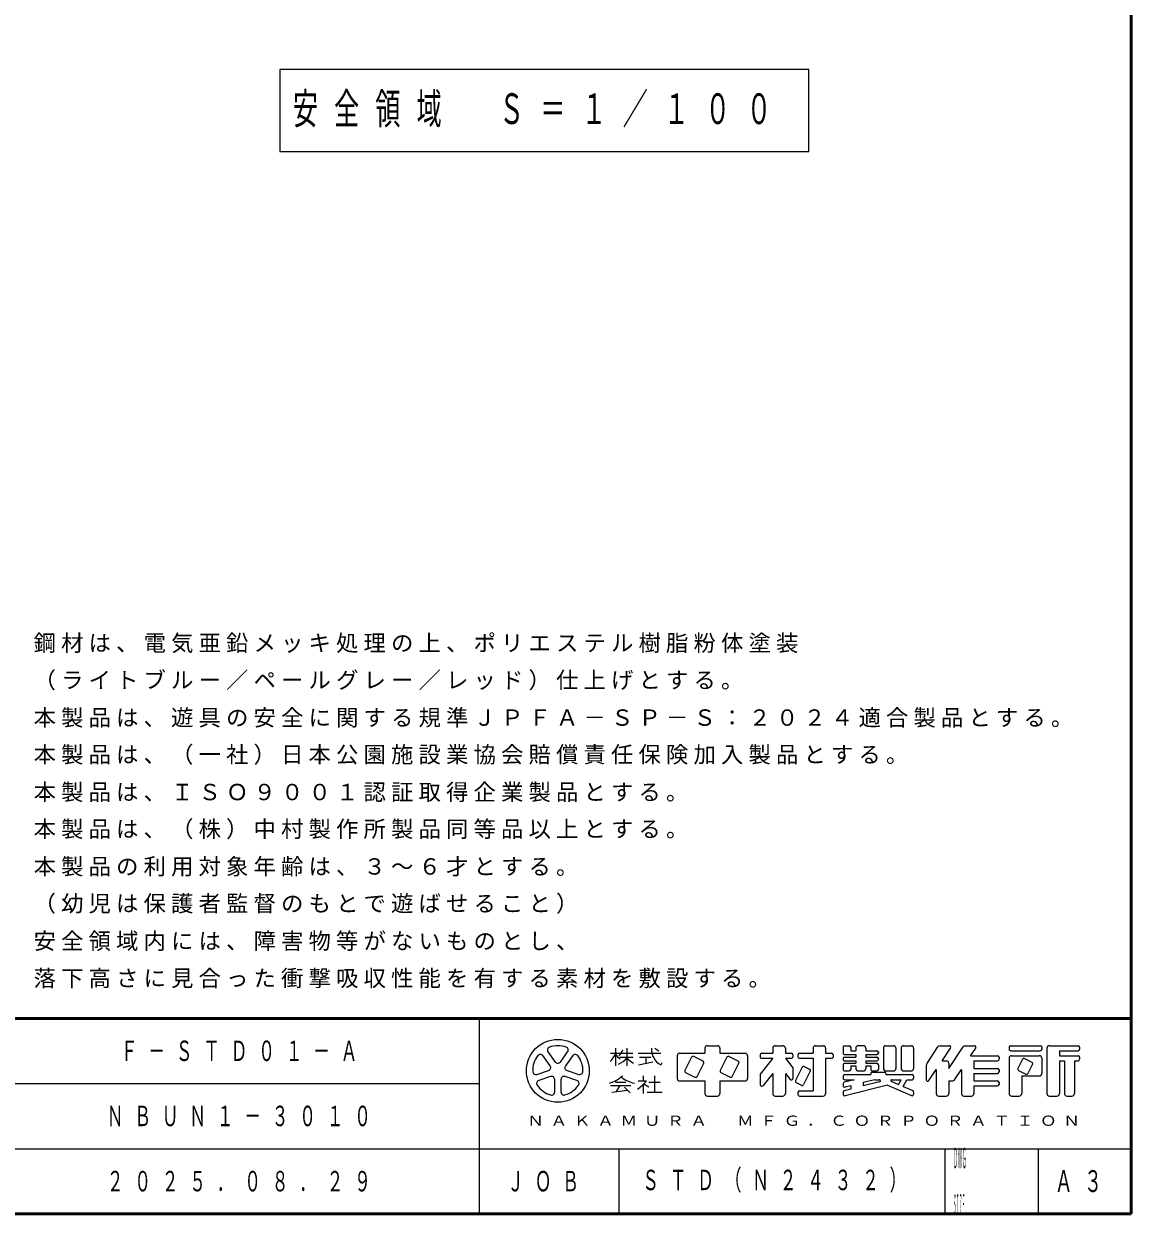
# Model space of a CAD drawing. Units: millimetres on the paper. Extents: x -385 to 0, y 0 to 267.
# Drawn here: x -118.9 to 0, y -0.1 to 127.8 of the extents above; entities that cross this region are included whole.
import ezdxf
from ezdxf.enums import TextEntityAlignment as Align

# ---------------------------------------------------------------- set-up
doc = ezdxf.new("R2010")
doc.units = ezdxf.units.MM
doc.layers.add('LY_1', color=131, linetype='Continuous', lineweight=13)
doc.layers.add('LY_2', color=7, linetype='Continuous', lineweight=13)
doc.styles.add('ＭＳ ゴシック', font='')
doc.styles.get('ＭＳ ゴシック').set_extended_font_data('MS Gothic')

msp = doc.modelspace()

# ---------------------------------------------------------------- linework, layer by layer
at = {"layer": 'LY_1', "color": 7}
for p, q in [((-91.427, 122.934), (-91.427, 114.134)), ((-34.627, 122.934), (-91.427, 122.934)), ((-34.627, 114.134), (-34.627, 122.934)), ((-91.427, 114.134), (-34.627, 114.134))]:
    msp.add_line(p, q, dxfattribs=at)
at = {"layer": 'LY_2', "lineweight": 50}
for p, q in [((0, 0), (0, 267)), ((-385, 21), (0, 21)), ((-385, 0), (0, 0))]:
    msp.add_line(p, q, dxfattribs=at)
at = {"layer": 'LY_2', "color": 211, "lineweight": 25}
for p, q in [((-70, 21), (-70, 0)), ((-187.5, 14), (-70, 14)), ((-242.5, 7), (0, 7)), ((-20, 7), (-20, 0))]:
    msp.add_line(p, q, dxfattribs=at)
at = {"layer": 'LY_2'}
for p, q in [((-45.506, 18.063), (-44.426, 18.063)), ((-38.216, 18.063), (-37.406, 18.063)), ((-33.896, 18.063), (-33.086, 18.063)), ((-30.764, 18.063), (-30.278, 18.063)), ((-28.766, 18.063), (-29.306, 18.063)), ((-26.336, 18.063), (-25.526, 18.063)), ((-24.446, 18.063), (-23.636, 18.063)), ((-21.88, 16.242), (-20.746, 17.943)), ((-20.521, 18.063), (-19.529, 18.063)), ((-19.586, 15.633), (-18.046, 17.943)), ((-17.821, 18.063), (-16.829, 18.063)), ((-12.944, 18.063), (-9.758, 18.063)), ((-8.786, 18.063), (-5.708, 18.063)), ((-62.39, 15.917), (-63.175, 16.997)), ((-62.629, 17.393), (-61.844, 16.313)), ((-61.298, 16.313), (-60.513, 17.393)), ((-59.967, 16.997), (-60.752, 15.917)), ((-48.746, 16.983), (-48.746, 14.553)), ((-48.476, 17.253), (-45.776, 17.253)), ((-47.198, 16.838), (-47.918, 15.4)), ((-45.975, 16.408), (-46.981, 16.911)), ((-45.776, 17.793), (-45.776, 17.253)), ((-44.156, 17.793), (-44.156, 17.253)), ((-44.156, 17.253), (-41.456, 17.253)), ((-43.418, 16.838), (-44.138, 15.4)), ((-42.195, 16.408), (-43.201, 16.911)), ((-41.186, 16.983), (-41.186, 14.553)), ((-39.836, 17.091), (-39.836, 16.875)), ((-38.486, 16.713), (-39.836, 15.026)), ((-39.674, 17.253), (-38.486, 17.253)), ((-39.674, 16.713), (-38.486, 16.713)), ((-38.486, 17.793), (-38.486, 17.253)), ((-37.136, 17.793), (-37.136, 17.253)), ((-37.136, 17.253), (-36.488, 17.253)), ((-37.136, 16.713), (-36.326, 15.701)), ((-37.136, 16.713), (-36.488, 16.713)), ((-36.326, 17.091), (-36.326, 16.875)), ((-35.786, 17.091), (-35.786, 16.875)), ((-35.624, 17.253), (-34.166, 17.253)), ((-35.624, 16.713), (-34.166, 16.713)), ((-34.166, 17.793), (-34.166, 17.253)), ((-34.166, 16.713), (-34.166, 13.203)), ((-32.816, 17.793), (-32.816, 17.253)), ((-32.816, 17.253), (-32.168, 17.253)), ((-32.816, 16.713), (-32.816, 12.933)), ((-32.816, 16.713), (-32.168, 16.713)), ((-32.006, 17.091), (-32.006, 16.875)), ((-30.926, 17.901), (-30.926, 17.28)), ((-30.926, 16.686), (-30.926, 16.605)), ((-30.764, 17.118), (-29.576, 17.118)), ((-30.764, 16.848), (-29.576, 16.848)), ((-30.116, 17.901), (-30.116, 17.523)), ((-30.116, 17.523), (-29.576, 17.523)), ((-29.576, 17.793), (-29.576, 17.523)), ((-29.576, 17.118), (-29.576, 16.848)), ((-28.496, 17.793), (-28.496, 17.523)), ((-28.496, 17.523), (-27.308, 17.523)), ((-28.496, 17.118), (-27.308, 17.118)), ((-28.496, 17.118), (-28.496, 16.848)), ((-28.496, 16.848), (-27.308, 16.848)), ((-27.146, 17.361), (-27.146, 17.28)), ((-27.146, 16.686), (-27.146, 16.605)), ((-26.606, 17.793), (-26.606, 15.633)), ((-25.256, 17.793), (-25.256, 15.633)), ((-24.716, 17.793), (-24.716, 15.633)), ((-23.366, 17.793), (-23.366, 15.633)), ((-20.306, 16.443), (-19.394, 17.811)), ((-17.246, 16.983), (-16.694, 17.811)), ((-17.246, 16.983), (-14.348, 16.983)), ((-14.186, 16.821), (-14.186, 16.605)), ((-13.106, 17.901), (-13.106, 17.685)), ((-13.106, 16.713), (-13.106, 12.933)), ((-12.944, 17.523), (-9.758, 17.523)), ((-12.836, 16.983), (-9.866, 16.983)), ((-11.449, 16.695), (-10.659, 16.3)), ((-9.596, 17.901), (-9.596, 17.685)), ((-9.596, 16.713), (-9.596, 15.093)), ((-9.056, 17.793), (-9.056, 12.933)), ((-7.706, 17.523), (-7.706, 16.983)), ((-7.706, 17.523), (-5.708, 17.523)), ((-7.706, 16.983), (-5.708, 16.983)), ((-5.546, 17.901), (-5.546, 17.685)), ((-5.546, 16.821), (-5.546, 16.605)), ((-63.828, 14.985), (-62.559, 15.397)), ((-60.583, 15.397), (-59.313, 14.985)), ((-46.622, 14.752), (-45.902, 16.19)), ((-42.842, 14.752), (-42.122, 16.19)), ((-36.326, 15.701), (-36.326, 14.543)), ((-35.318, 15.758), (-36.038, 14.32)), ((-35.101, 15.831), (-34.527, 15.544)), ((-30.926, 16.011), (-30.926, 15.525)), ((-30.764, 16.443), (-29.576, 16.443)), ((-30.764, 16.173), (-29.576, 16.173)), ((-30.764, 15.363), (-30.278, 15.363)), ((-30.116, 15.903), (-29.576, 15.903)), ((-30.116, 15.903), (-30.116, 15.525)), ((-29.576, 16.443), (-29.576, 16.173)), ((-29.576, 15.903), (-29.576, 15.633)), ((-29.306, 15.363), (-28.766, 15.363)), ((-28.496, 16.443), (-27.308, 16.443)), ((-28.496, 16.443), (-28.496, 16.173)), ((-28.496, 16.173), (-27.308, 16.173)), ((-28.496, 15.903), (-28.496, 15.633)), ((-28.496, 15.903), (-27.956, 15.903)), ((-27.956, 15.903), (-27.956, 15.525)), ((-27.794, 15.363), (-27.308, 15.363)), ((-27.146, 16.011), (-27.146, 15.525)), ((-26.336, 15.363), (-25.526, 15.363)), ((-24.446, 15.363), (-23.636, 15.363)), ((-22.016, 15.793), (-22.016, 14.413)), ((-21.719, 14.323), (-20.936, 15.498)), ((-20.936, 15.498), (-20.936, 12.933)), ((-20.306, 16.443), (-19.856, 16.443)), ((-19.586, 16.173), (-19.586, 15.633)), ((-18.966, 14.404), (-18.236, 15.498)), ((-18.236, 15.498), (-18.236, 12.933)), ((-16.886, 16.443), (-14.348, 16.443)), ((-16.886, 16.443), (-16.886, 15.633)), ((-16.886, 15.633), (-14.348, 15.633)), ((-14.186, 15.471), (-14.186, 15.255)), ((-11.666, 16.622), (-12.17, 15.616)), ((-12.097, 15.399), (-11.307, 15.004)), ((-10.586, 16.082), (-11.09, 15.076)), ((-7.706, 16.443), (-7.166, 16.443)), ((-7.706, 16.443), (-7.706, 12.933)), ((-7.166, 16.443), (-7.166, 12.933)), ((-6.086, 16.443), (-5.708, 16.443)), ((-6.086, 16.443), (-6.086, 12.933)), ((-62.35, 14.755), (-63.62, 14.343)), ((-61.908, 13.099), (-61.908, 14.434)), ((-61.233, 14.434), (-61.233, 13.099)), ((-59.522, 14.343), (-60.792, 14.755)), ((-48.476, 14.283), (-45.776, 14.283)), ((-47.845, 15.183), (-46.839, 14.68)), ((-45.776, 14.283), (-45.776, 12.933)), ((-44.156, 14.283), (-41.456, 14.283)), ((-44.156, 14.283), (-44.156, 12.933)), ((-44.065, 15.183), (-43.059, 14.68)), ((-39.836, 15.026), (-39.836, 13.868)), ((-38.486, 15.093), (-39.547, 13.766)), ((-38.486, 15.093), (-38.486, 12.933)), ((-37.136, 15.093), (-36.614, 14.441)), ((-37.136, 15.093), (-37.136, 12.933)), ((-35.965, 14.103), (-35.391, 13.816)), ((-34.454, 15.326), (-35.174, 13.888)), ((-30.926, 14.796), (-30.926, 14.58)), ((-29.74, 14.418), (-30.803, 14.152)), ((-30.764, 14.958), (-27.956, 14.958)), ((-30.764, 14.418), (-29.74, 14.418)), ((-27.513, 14.418), (-28.766, 14.105)), ((-27.023, 14.179), (-28.766, 13.743)), ((-28.766, 14.105), (-28.766, 13.743)), ((-27.956, 15.066), (-27.956, 14.958)), ((-27.794, 15.228), (-26.498, 15.228)), ((-27.513, 14.418), (-27.053, 14.418)), ((-26.336, 15.066), (-26.336, 14.958)), ((-26.336, 14.958), (-23.528, 14.958)), ((-25.771, 14.263), (-24.968, 13.906)), ((-25.738, 14.418), (-24.712, 14.418)), ((-24.968, 13.906), (-24.712, 14.418)), ((-24.474, 13.687), (-24.108, 14.418)), ((-24.108, 14.418), (-23.528, 14.418)), ((-23.366, 14.796), (-23.366, 14.58)), ((-19.586, 14.283), (-19.19, 14.283)), ((-19.586, 14.283), (-19.586, 12.933)), ((-16.886, 15.093), (-16.886, 14.283)), ((-16.886, 15.093), (-14.348, 15.093)), ((-16.886, 14.283), (-14.348, 14.283)), ((-14.186, 14.121), (-14.186, 13.905)), ((-11.756, 14.823), (-11.756, 12.933)), ((-11.756, 14.823), (-9.866, 14.823)), ((-35.786, 13.041), (-35.786, 12.825)), ((-35.624, 13.203), (-34.166, 13.203)), ((-30.926, 13.995), (-30.926, 13.773)), ((-30.926, 13.077), (-30.926, 12.854)), ((-30.116, 13.406), (-30.803, 13.234)), ((-26.15, 13.841), (-30.725, 12.697)), ((-30.116, 13.768), (-30.725, 13.615)), ((-30.116, 13.768), (-30.116, 13.406)), ((-26.15, 13.841), (-23.594, 12.705)), ((-24.474, 13.687), (-23.462, 13.237)), ((-23.366, 13.089), (-23.366, 12.853)), ((-16.886, 13.743), (-16.886, 12.933)), ((-16.886, 13.743), (-14.348, 13.743)), ((-45.506, 12.663), (-44.426, 12.663)), ((-38.216, 12.663), (-37.406, 12.663)), ((-35.624, 12.663), (-33.086, 12.663)), ((-20.666, 12.663), (-19.856, 12.663)), ((-17.966, 12.663), (-17.156, 12.663)), ((-12.836, 12.663), (-12.026, 12.663)), ((-8.786, 12.663), (-7.976, 12.663)), ((-6.896, 12.663), (-6.356, 12.663)), ((-10, 7), (-10, 0))]:
    msp.add_line(p, q, dxfattribs=at)
at = {"layer": 'LY_2', "lineweight": 25}
for p, q in [((-55.901, 17.253), (-54.956, 17.253)), ((-55.361, 17.793), (-55.361, 15.903)), ((-54.915, 16.848), (-53.471, 16.848)), ((-54.769, 17.253), (-53.525, 17.253)), ((-54.146, 17.793), (-54.146, 15.903)), ((-52.931, 17.253), (-50.501, 17.253)), ((-52.796, 16.848), (-51.581, 16.848)), ((-52.121, 16.848), (-52.121, 16.173)), ((-50.719, 17.467), (-51.16, 17.761)), ((-52.889, 16.02), (-51.353, 16.327)), ((-55.361, 14.148), (-54.281, 14.148)), ((-52.931, 14.283), (-52.051, 14.283)), ((-52.391, 14.823), (-52.391, 14.283)), ((-51.783, 14.148), (-50.568, 14.148)), ((-51.176, 14.823), (-51.176, 13.068)), ((-55.901, 13.784), (-53.741, 13.784)), ((-55.765, 13.067), (-54.113, 13.304)), ((-54.899, 13.784), (-55.289, 13.136)), ((-54.416, 13.607), (-53.81, 13.001)), ((-52.391, 13.91), (-52.391, 12.933)), ((-52.34, 13.96), (-51.796, 13.646)), ((-51.986, 13.068), (-50.366, 13.068)), ((-55, 7), (-55, 0))]:
    msp.add_line(p, q, dxfattribs=at)
at = {"layer": 'LY_2'}
msp.add_circle((-61.571, 15.363), 3.375, dxfattribs=at)
for centre, radius, start, end in [((-61.571, 15.363), 2.7, 70.60155, 109.39847), ((-45.506, 17.793), 0.27, 89.99998, 179.99996), ((-44.426, 17.793), 0.27, 0, 89.99998), ((-38.216, 17.793), 0.27, 89.99998, 179.99996), ((-37.406, 17.793), 0.27, 0, 89.99998), ((-33.896, 17.793), 0.27, 89.99998, 179.99996), ((-33.086, 17.793), 0.27, 0, 89.99998), ((-30.764, 17.901), 0.162, 89.99998, 179.99996), ((-30.278, 17.901), 0.162, 0, 89.99998), ((-29.306, 17.793), 0.27, 89.99998, 179.99996), ((-28.766, 17.793), 0.27, 0, 89.99998), ((-26.336, 17.793), 0.27, 89.99998, 179.99996), ((-25.526, 17.793), 0.27, 0, 89.99998), ((-24.446, 17.793), 0.27, 89.99998, 179.99996), ((-23.636, 17.793), 0.27, 0, 89.99998), ((-20.521, 17.793), 0.27, 89.99998, 146.30984), ((-19.529, 17.901), 0.162, 326.31015, 89.99998), ((-17.821, 17.793), 0.27, 89.99998, 146.3098), ((-16.829, 17.901), 0.162, 326.31003, 89.99998), ((-12.944, 17.901), 0.162, 89.99998, 179.99996), ((-9.758, 17.901), 0.162, 0, 89.99998), ((-8.786, 17.793), 0.27, 89.99998, 179.99996), ((-5.708, 17.901), 0.162, 0, 89.99998), ((-61.571, 15.363), 2.7, 142.60154, 181.39846), ((-63.448, 16.798), 0.338, 35.99999, 142.60154), ((-62.356, 17.592), 0.338, 109.39847, 215.99997), ((-60.786, 17.592), 0.338, 324, 70.60155), ((-59.694, 16.798), 0.338, 37.39846, 143.99995), ((-61.571, 15.363), 2.7, 358.60155, 37.39847), ((-48.476, 16.983), 0.27, 89.99998, 179.99996), ((-47.054, 16.766), 0.162, 63.43492, 153.43499), ((-43.274, 16.766), 0.162, 63.43492, 153.43499), ((-41.456, 16.983), 0.27, 0, 89.99998), ((-39.674, 17.091), 0.162, 89.99998, 179.99996), ((-39.674, 16.875), 0.162, 179.99998, 270.00002), ((-36.488, 17.091), 0.162, 0, 89.99998), ((-36.488, 16.875), 0.162, 270.00002, 0), ((-35.624, 17.091), 0.162, 89.99998, 179.99996), ((-35.624, 16.875), 0.162, 179.99998, 270.00002), ((-32.168, 17.091), 0.162, 0, 89.99998), ((-32.168, 16.875), 0.162, 270.00002, 0), ((-30.764, 17.28), 0.162, 179.99998, 270.00002), ((-30.764, 16.686), 0.162, 89.99998, 179.99996), ((-27.308, 17.361), 0.162, 0, 89.99998), ((-27.308, 17.28), 0.162, 270.00002, 0), ((-27.308, 16.686), 0.162, 0, 89.99998), ((-14.348, 16.821), 0.162, 0, 89.99998), ((-12.944, 17.685), 0.162, 179.99998, 270.00002), ((-12.836, 16.713), 0.27, 89.99998, 179.99996), ((-11.522, 16.55), 0.162, 63.43447, 153.43474), ((-9.866, 16.713), 0.27, 0, 89.99998), ((-9.758, 17.685), 0.162, 270.00002, 0), ((-5.708, 17.685), 0.162, 270.00002, 0), ((-5.708, 16.821), 0.162, 0, 89.99998), ((-62.663, 15.718), 0.338, 287.99998, 35.99999), ((-61.571, 16.512), 0.338, 215.99998, 324), ((-60.479, 15.718), 0.338, 143.99996, 251.99999), ((-47.773, 15.328), 0.162, 153.43495, 243.43485), ((-46.047, 16.263), 0.162, 333.4349, 63.43487), ((-43.993, 15.328), 0.162, 153.43495, 243.43485), ((-42.267, 16.263), 0.162, 333.4349, 63.43487), ((-35.174, 15.686), 0.162, 63.43487, 153.43498), ((-34.599, 15.399), 0.162, 333.43492, 63.43493), ((-30.764, 16.605), 0.162, 179.99998, 270.00002), ((-30.764, 16.011), 0.162, 89.99998, 179.99996), ((-30.764, 15.525), 0.162, 179.99998, 270.00002), ((-30.278, 15.525), 0.162, 270.00002, 0), ((-29.306, 15.633), 0.27, 179.99998, 270.00002), ((-28.766, 15.633), 0.27, 270.00002, 0), ((-27.794, 15.525), 0.162, 179.99998, 270.00002), ((-27.308, 16.605), 0.162, 270.00002, 0), ((-27.308, 16.011), 0.162, 0, 89.99998), ((-27.308, 15.525), 0.162, 270.00002, 0), ((-26.336, 15.633), 0.27, 179.99998, 270.00002), ((-25.526, 15.633), 0.27, 270.00002, 0), ((-24.446, 15.633), 0.27, 179.99998, 270.00002), ((-23.636, 15.633), 0.27, 270.00002, 0), ((-21.206, 15.793), 0.81, 146.30999, 179.99996), ((-19.856, 16.173), 0.27, 0, 89.99998), ((-14.348, 16.605), 0.162, 270.00002, 0), ((-14.348, 15.471), 0.162, 0, 89.99998), ((-12.025, 15.544), 0.162, 153.43517, 243.43529), ((-10.731, 16.155), 0.162, 333.43484, 63.43447), ((-5.708, 16.605), 0.162, 270.00002, 0), ((-63.933, 15.306), 0.338, 181.39848, 287.99997), ((-63.516, 14.022), 0.338, 107.99999, 214.60154), ((-62.246, 14.434), 0.338, 359.99997, 107.99999), ((-60.896, 14.434), 0.338, 71.99997, 179.99999), ((-59.626, 14.022), 0.338, 325.39847, 71.99996), ((-59.209, 15.306), 0.338, 252.00001, 358.60156), ((-48.476, 14.553), 0.27, 179.99998, 270.00002), ((-46.766, 14.825), 0.162, 243.43498, 333.43496), ((-42.986, 14.825), 0.162, 243.43498, 333.43496), ((-41.456, 14.553), 0.27, 270.00002, 0), ((-36.488, 14.543), 0.162, 218.65962, 0), ((-35.893, 14.248), 0.162, 153.43487, 243.4348), ((-30.764, 14.796), 0.162, 89.99998, 179.99996), ((-30.764, 14.58), 0.162, 179.99998, 270.00002), ((-30.764, 13.995), 0.162, 104.03614, 179.99996), ((-27.794, 15.066), 0.162, 89.99998, 179.99996), ((-27.053, 14.297), 0.121, 284.0365, 89.99998), ((-26.498, 15.066), 0.162, 0, 89.99998), ((-25.738, 14.337), 0.081, 89.99998, 246.03817), ((-23.528, 14.796), 0.162, 0, 89.99998), ((-23.528, 14.58), 0.162, 270.00002, 0), ((-21.854, 14.413), 0.162, 179.99998, 326.30997), ((-19.19, 14.553), 0.27, 270.00002, 326.31002), ((-14.348, 15.255), 0.162, 270.00002, 0), ((-14.348, 14.121), 0.162, 0, 89.99998), ((-11.234, 15.149), 0.162, 243.43534, 333.43491), ((-9.866, 15.093), 0.27, 270.00002, 0), ((-61.571, 15.363), 2.7, 214.60156, 253.39848), ((-62.246, 13.099), 0.338, 253.39847, 359.99997), ((-60.896, 13.099), 0.338, 179.99999, 286.60154), ((-61.571, 15.363), 2.7, 286.60155, 325.39847), ((-45.506, 12.933), 0.27, 179.99998, 270.00002), ((-44.426, 12.933), 0.27, 270.00002, 0), ((-39.674, 13.868), 0.162, 179.99998, 321.34037), ((-38.216, 12.933), 0.27, 179.99998, 270.00002), ((-37.406, 12.933), 0.27, 270.00002, 0), ((-35.624, 13.041), 0.162, 89.99998, 179.99996), ((-35.624, 12.825), 0.162, 179.99998, 270.00002), ((-35.318, 13.961), 0.162, 243.43487, 333.43498), ((-33.086, 12.933), 0.27, 270.00002, 0), ((-30.764, 13.773), 0.162, 179.99998, 284.03612), ((-30.764, 13.077), 0.162, 104.03614, 179.99996), ((-30.764, 12.854), 0.162, 179.99998, 284.03612), ((-23.528, 12.853), 0.162, 246.03699, 0), ((-23.528, 13.089), 0.162, 0, 66.03701), ((-20.666, 12.933), 0.27, 179.99998, 270.00002), ((-19.856, 12.933), 0.27, 270.00002, 0), ((-17.966, 12.933), 0.27, 179.99998, 270.00002), ((-17.156, 12.933), 0.27, 270.00002, 0), ((-14.348, 13.905), 0.162, 270.00002, 0), ((-12.836, 12.933), 0.27, 179.99998, 270.00002), ((-12.026, 12.933), 0.27, 270.00002, 0), ((-8.786, 12.933), 0.27, 179.99998, 270.00002), ((-7.976, 12.933), 0.27, 270.00002, 0), ((-6.896, 12.933), 0.27, 179.99998, 270.00002), ((-6.356, 12.933), 0.27, 270.00002, 0)]:
    msp.add_arc(centre, radius, start, end, dxfattribs=at)
at = {"layer": 'LY_2', "lineweight": 25}
for centre, radius, start, end in [((-57.466, 18.084), 2.285, 311.36185, 337.13638), ((-53.383, 18.427), 2.345, 212.50346, 230.00631), ((-56.374, 18.818), 3.034, 295.86917, 317.23867), ((-56.002, 18.047), 1.467, 313.72108, 343.54317), ((-51.918, 18.818), 3.034, 222.76131, 240.10806), ((-49.563, 17.694), 1.953, 177.09472, 240.51891), ((-51.54, 16.805), 1.299, 321.42112, 334.8249), ((-56.898, 17.257), 3.32, 285.11261, 313.40619), ((-52.77, 17.194), 3.192, 231.17281, 259.75506), ((-55.66, 17.226), 4.657, 304.87257, 320.80411)]:
    msp.add_arc(centre, radius, start, end, dxfattribs=at)

# ---------------------------------------------------------------- texts
at = {"layer": 'LY_1', "color": 7, "attachment_point": 4, "style": 'ＭＳ ゴシック'}
for s, insert, char_height in [('\\T1.64;\\W0.6;安全領域\u3000Ｓ＝１／１００', (-90.027, 118.534), 3.299), ('\\T1.64;\\W0.6;Ｆ－ＳＴＤ０１－Ａ', (-108.5, 17.5), 2.199), ('\\T1.64;\\W0.6;ＮＢＵＮ１－３０１０', (-110, 10.5), 2.199), ('\\T1.64;\\W0.6;２０２５．０８．２９', (-110, 3.5), 2.199), ('\\T1.64;\\W0.6;ＳＴＤ（Ｎ２４３２）', (-52.5, 3.5), 2.199)]:
    msp.add_mtext(s, dxfattribs=dict(at, insert=insert, char_height=char_height))
at = {"layer": 'LY_1', "color": 2, "char_height": 1.76, "attachment_point": 7, "style": 'ＭＳ ゴシック'}
for s, insert in [('\\T1.23;鋼材は、電気亜鉛メッキ処理の上、ポリエステル樹脂粉体塗装', (-117.867, 60.238)), ('\\T1.23;（ライトブルー／ペールグレー／レッド）仕上げとする。', (-117.867, 56.238)), ('\\T1.23;本製品は、遊具の安全に関する規準ＪＰＦＡ－ＳＰ－Ｓ：２０２４適合製品とする。', (-117.867, 52.238)), ('\\T1.23;本製品は、（一社）日本公園施設業協会賠償責任保険加入製品とする。', (-117.867, 48.238)), ('\\T1.23;本製品は、ＩＳＯ９００１認証取得企業製品とする。', (-117.867, 44.238)), ('\\T1.23;本製品は、（株）中村製作所製品同等品以上とする。', (-117.867, 40.238)), ('\\T1.23;本製品の利用対象年齢は、３～６才とする。', (-117.867, 36.238)), ('\\T1.23;（幼児は保護者監督のもとで遊ばせること）', (-117.867, 32.238)), ('\\T1.23;安全領域内には、障害物等がないものとし、', (-117.867, 28.238)), ('\\T1.23;落下高さに見合った衝撃吸収性能を有する素材を敷設する。', (-117.867, 24.238))]:
    msp.add_mtext(s, dxfattribs=dict(at, insert=insert))
at = {"layer": 'LY_2', "style": 'ＭＳ ゴシック'}
for s, width, p in [('ＤＷＧ', 0.15, (-19.083, 6)), ('ＳＩＺＥ', 0.1, (-19.083, 1))]:
    msp.add_text(s, height=2.199, dxfattribs=dict(at, width=width)).set_placement(p, align=Align.MIDDLE_LEFT)
at = {"layer": 'LY_2', "color": 4, "attachment_point": 4, "style": 'ＭＳ ゴシック'}
for s, insert, char_height in [('\\T1.39;\\W1.2;ＮＡＫＡＭＵＲＡ\u3000ＭＦＧ．ＣＯＲＰＯＲＡＴＩＯＮ', (-64.855, 10), 1.1), ('\\T1.64;\\W0.6;ＪＯＢ', (-67, 3.5), 2.199), ('\\T1.64;\\W0.6;Ａ３', (-8.2, 3.5), 2.346)]:
    msp.add_mtext(s, dxfattribs=dict(at, insert=insert, char_height=char_height))

doc.saveas('drawing.dxf')
